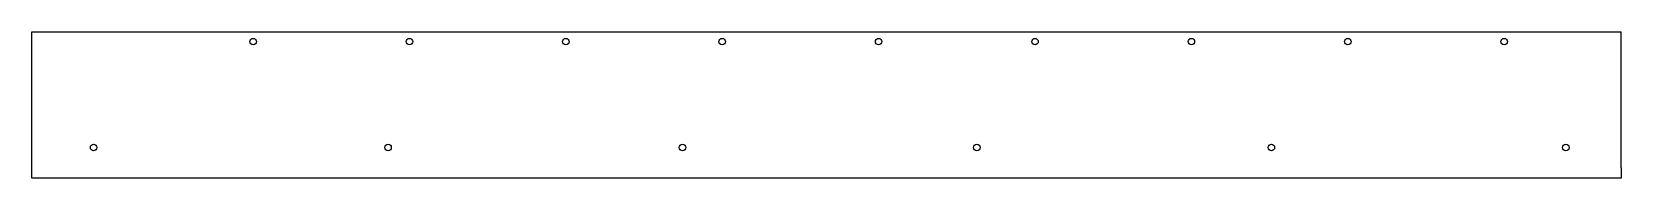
# Model space of a CAD drawing. Extents: x 0 to 61, y 0 to 5.6.
import ezdxf

# ---------------------------------------------------------------- set-up
doc = ezdxf.new("R2010")
doc.units = 0
doc.header["$LTSCALE"] = 1.21
doc.layers.get('0').update_dxf_attribs({"linetype": 'CONTINUOUS'})
doc.layers.add('DTM_AXES', color=7, linetype='CONTINUOUS')
doc.layers.add('DTM_SURFS', color=7, linetype='CONTINUOUS')

msp = doc.modelspace()

# ---------------------------------------------------------------- linework, layer by layer
at = {"color": 3, "linetype": 'CONTINUOUS'}
for p, q in [((0, 0.473), (0, 1.843)), ((60.98, 0.473), (60.98, 1.843)), ((0, 0), (0, 0.399)), ((60.98, 0), (0, 0)), ((60.98, 0.399), (60.98, 0))]:
    msp.add_line(p, q, dxfattribs=at)
at = {"layer": 'DTM_AXES', "color": 3, "linetype": 'CONTINUOUS'}
for p, q in [((0, 3.639), (0, 3.713)), ((60.98, 3.639), (60.98, 3.713)), ((0, 2.306), (0, 2.38)), ((0, 1.843), (0, 1.917)), ((60.98, 2.306), (60.98, 2.38)), ((60.98, 1.843), (60.98, 1.917)), ((0, 0.399), (0, 0.473)), ((60.98, 0.399), (60.98, 0.473))]:
    msp.add_line(p, q, dxfattribs=at)
for centre in [(8.49, 5.243), (14.49, 5.243), (20.49, 5.243), (26.49, 5.243), (32.49, 5.243), (38.49, 5.243), (44.49, 5.243), (50.49, 5.243), (56.49, 5.243), (2.373, 1.183), (13.669, 1.183), (24.965, 1.183), (36.261, 1.183), (47.557, 1.183), (58.853, 1.183)]:
    msp.add_circle(centre, 0.125, dxfattribs=at)
at = {"layer": 'DTM_SURFS', "color": 3, "linetype": 'CONTINUOUS'}
for p, q in [((0, 3.713), (0, 5.623)), ((0, 5.623), (60.98, 5.623)), ((60.98, 3.713), (60.98, 5.623)), ((0, 2.38), (0, 3.639)), ((60.98, 2.38), (60.98, 3.639)), ((0, 1.917), (0, 2.306)), ((60.98, 1.917), (60.98, 2.306))]:
    msp.add_line(p, q, dxfattribs=at)

doc.saveas('drawing.dxf')
